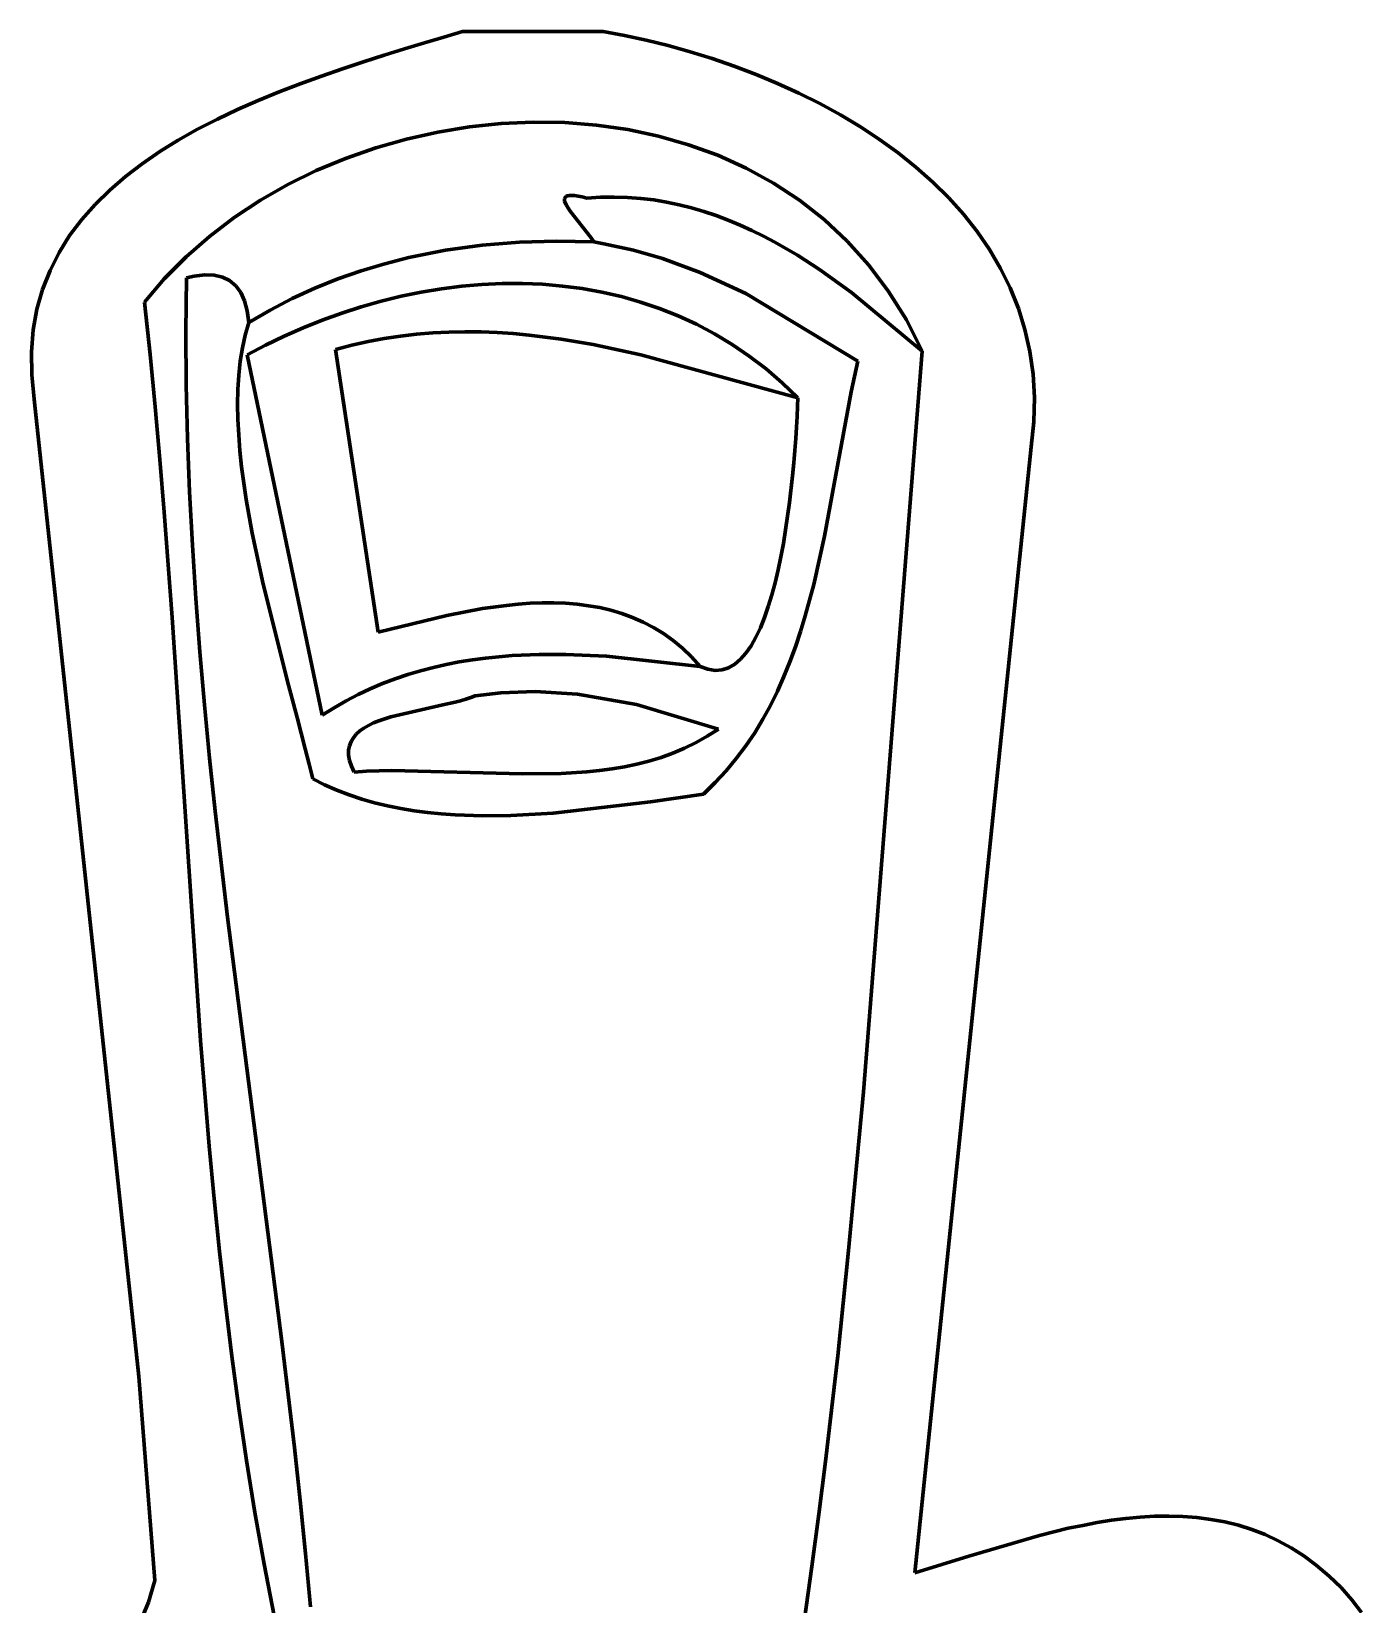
# Model space of a CAD drawing. Header units: millimetres. Extents: x 0 to 2.06, y 0 to 2.74.
# Drawn here: x 0.593 to 1.748, y 1.369 to 2.736 of the extents above; entities that cross this region are included whole.
import ezdxf

# ---------------------------------------------------------------- set-up
doc = ezdxf.new("R2010")
doc.units = ezdxf.units.MM
for name, color, linetype, lineweight in [('color#0c0d00ff', 7, 'CONTINUOUS', 100), ('color#151310ff', 7, 'CONTINUOUS', 100), ('color#87afcaff', 7, 'CONTINUOUS', 100), ('color#eda21bff', 7, 'CONTINUOUS', 100), ('color#f4fbfbff', 7, 'CONTINUOUS', 100), ('color#fcfefdff', 7, 'CONTINUOUS', 100), ('color#fee600ff', 7, 'CONTINUOUS', 100)]:
    doc.layers.add(name, color=color, linetype=linetype, lineweight=lineweight)

msp = doc.modelspace()

# ---------------------------------------------------------------- linework, layer by layer
at = {"layer": 'color#0c0d00ff'}
for p, q in [((0.9204, 2.5396), (0.9521, 2.546)), ((0.9521, 2.546), (0.9841, 2.5504)), ((0.9841, 2.5504), (1.0164, 2.553)), ((1.0164, 2.553), (1.0488, 2.554)), ((1.0488, 2.554), (1.0811, 2.5532)), ((1.0811, 2.5532), (1.0898, 2.5517)), ((1.0898, 2.5517), (1.1155, 2.5461)), ((1.1155, 2.5461), (1.1407, 2.5388)), ((0.8789, 2.5281), (0.8995, 2.5343)), ((0.8995, 2.5343), (0.9204, 2.5396)), ((1.1407, 2.5388), (1.1734, 2.5267)), ((0.8387, 2.513), (0.8586, 2.521)), ((0.8586, 2.521), (0.8789, 2.5281)), ((0.9839, 2.5163), (0.9663, 2.5147)), ((1.0014, 2.5171), (0.9839, 2.5163)), ((1.019, 2.5171), (1.0014, 2.5171)), ((1.0364, 2.5164), (1.019, 2.5171)), ((1.0538, 2.5149), (1.0364, 2.5164)), ((1.1734, 2.5267), (1.2131, 2.5084)), ((0.7999, 2.494), (0.8191, 2.504)), ((0.8191, 2.504), (0.8387, 2.513)), ((0.8964, 2.5018), (0.8791, 2.4969)), ((0.9137, 2.506), (0.8964, 2.5018)), ((0.9312, 2.5096), (0.9137, 2.506)), ((0.9487, 2.5125), (0.9312, 2.5096)), ((0.9663, 2.5147), (0.9487, 2.5125)), ((1.071, 2.5127), (1.0538, 2.5149)), ((1.0881, 2.5096), (1.071, 2.5127)), ((1.105, 2.5057), (1.0881, 2.5096)), ((1.1217, 2.501), (1.105, 2.5057)), ((1.2131, 2.5084), (1.3105, 2.4495)), ((0.7813, 2.4831), (0.7999, 2.494)), ((0.8621, 2.4914), (0.8452, 2.4853)), ((0.8791, 2.4969), (0.8621, 2.4914)), ((1.1382, 2.4954), (1.1217, 2.501)), ((1.1544, 2.4889), (1.1382, 2.4954)), ((1.1704, 2.4816), (1.1544, 2.4889)), ((0.7782, 2.4723), (0.7813, 2.4831)), ((0.8285, 2.4786), (0.812, 2.4714)), ((0.8452, 2.4853), (0.8285, 2.4786)), ((1.186, 2.4733), (1.1704, 2.4816)), ((0.7739, 2.4495), (0.7758, 2.4611)), ((0.7758, 2.4611), (0.7782, 2.4723)), ((0.7958, 2.4636), (0.7799, 2.4552)), ((0.812, 2.4714), (0.7958, 2.4636)), ((1.2013, 2.4641), (1.186, 2.4733)), ((1.2162, 2.454), (1.2013, 2.4641)), ((0.7726, 2.4374), (0.7739, 2.4495)), ((0.7799, 2.4552), (0.8452, 2.1419)), ((1.2307, 2.4429), (1.2162, 2.454)), ((1.3105, 2.4495), (1.3046, 2.4229)), ((0.7719, 2.4249), (0.7726, 2.4374)), ((1.2447, 2.4309), (1.2307, 2.4429)), ((0.7716, 2.4121), (0.7719, 2.4249)), ((1.2583, 2.4178), (1.2447, 2.4309)), ((1.3046, 2.4229), (1.2814, 2.2975)), ((0.7719, 2.399), (0.7716, 2.4121)), ((1.2577, 2.4016), (1.2581, 2.4101)), ((1.2581, 2.4101), (1.2583, 2.4178)), ((0.7726, 2.3855), (0.7719, 2.399)), ((1.2566, 2.3825), (1.2572, 2.3923)), ((1.2572, 2.3923), (1.2577, 2.4016)), ((0.7736, 2.3718), (0.7726, 2.3855)), ((1.2558, 2.3721), (1.2566, 2.3825)), ((0.7751, 2.3579), (0.7736, 2.3718)), ((1.2549, 2.3612), (1.2558, 2.3721)), ((0.777, 2.3437), (0.7751, 2.3579)), ((1.2538, 2.3499), (1.2549, 2.3612)), ((0.7791, 2.3293), (0.777, 2.3437)), ((1.2512, 2.3267), (1.2538, 2.3499)), ((0.7843, 2.3002), (0.7791, 2.3293)), ((1.2459, 2.2912), (1.2512, 2.3267)), ((0.7938, 2.2559), (0.7843, 2.3002)), ((1.2814, 2.2975), (1.2721, 2.2556)), ((1.2437, 2.2796), (1.2459, 2.2912)), ((1.2413, 2.2682), (1.2437, 2.2796)), ((0.8159, 2.168), (0.7938, 2.2559)), ((1.2358, 2.2465), (1.2387, 2.2571)), ((1.2387, 2.2571), (1.2413, 2.2682)), ((1.2327, 2.2363), (1.2358, 2.2465)), ((1.2721, 2.2556), (1.2648, 2.2282)), ((1.2294, 2.2267), (1.2327, 2.2363)), ((1.2219, 2.2096), (1.2258, 2.2178)), ((1.2258, 2.2178), (1.2294, 2.2267)), ((1.2607, 2.2147), (1.2563, 2.2014)), ((1.2648, 2.2282), (1.2607, 2.2147)), ((1.2133, 2.1959), (1.2177, 2.2023)), ((1.2177, 2.2023), (1.2219, 2.2096)), ((1.2563, 2.2014), (1.2515, 2.1883)), ((0.9529, 2.1861), (0.9642, 2.1882)), ((0.9642, 2.1882), (0.9756, 2.1901)), ((0.9756, 2.1901), (0.9871, 2.1916)), ((0.9871, 2.1916), (1.0102, 2.1937)), ((1.0102, 2.1937), (1.0335, 2.1947)), ((1.0335, 2.1947), (1.0569, 2.1948)), ((1.0569, 2.1948), (1.092, 2.1932)), ((1.092, 2.1932), (1.1735, 2.1843)), ((1.2035, 2.1862), (1.2086, 2.1905)), ((1.2086, 2.1905), (1.2133, 2.1959)), ((1.2515, 2.1883), (1.2463, 2.1755)), ((0.9085, 2.1736), (0.9194, 2.1773)), ((0.9194, 2.1773), (0.9305, 2.1806)), ((0.9305, 2.1806), (0.9417, 2.1835)), ((0.9417, 2.1835), (0.9529, 2.1861)), ((1.1735, 2.1843), (1.1802, 2.1818)), ((1.1802, 2.1818), (1.1865, 2.1808)), ((1.1865, 2.1808), (1.1925, 2.1813)), ((1.1925, 2.1813), (1.1982, 2.1831)), ((1.1982, 2.1831), (1.2035, 2.1862)), ((1.2463, 2.1755), (1.2407, 2.1628)), ((0.8233, 2.1398), (0.8159, 2.168)), ((0.8763, 2.1598), (0.8869, 2.1649)), ((0.8869, 2.1649), (0.8976, 2.1694)), ((0.8976, 2.1694), (0.9085, 2.1736)), ((1.0003, 2.1615), (0.9781, 2.1589)), ((1.03, 2.1624), (1.0003, 2.1615)), ((1.067, 2.1601), (1.03, 2.1624)), ((1.1182, 2.1511), (1.067, 2.1601)), ((1.2407, 2.1628), (1.2346, 2.1505)), ((0.8452, 2.1419), (0.8554, 2.1484)), ((0.8554, 2.1484), (0.8658, 2.1543)), ((0.8658, 2.1543), (0.8763, 2.1598)), ((0.9499, 2.1508), (0.9046, 2.1406)), ((0.9605, 2.1532), (0.9499, 2.1508)), ((0.9654, 2.1545), (0.9605, 2.1532)), ((0.97, 2.1558), (0.9654, 2.1545)), ((0.9743, 2.1573), (0.97, 2.1558)), ((0.9781, 2.1589), (0.9743, 2.1573)), ((1.1893, 2.1298), (1.1182, 2.1511)), ((1.2346, 2.1505), (1.228, 2.1384)), ((0.8304, 2.1126), (0.8233, 2.1398)), ((0.8853, 2.133), (0.8813, 2.1307)), ((0.8897, 2.1352), (0.8853, 2.133)), ((0.8944, 2.1371), (0.8897, 2.1352)), ((0.9046, 2.1406), (0.8944, 2.1371)), ((1.228, 2.1384), (1.2209, 2.1267)), ((0.8702, 2.119), (0.8688, 2.1154)), ((0.8722, 2.1223), (0.8702, 2.119)), ((0.8747, 2.1254), (0.8722, 2.1223)), ((0.8778, 2.1282), (0.8747, 2.1254)), ((0.8813, 2.1307), (0.8778, 2.1282)), ((1.1699, 2.1182), (1.1797, 2.1237)), ((1.1797, 2.1237), (1.1893, 2.1298)), ((1.2209, 2.1267), (1.2132, 2.1153)), ((0.8337, 2.0993), (0.8304, 2.1126)), ((0.8688, 2.1154), (0.8681, 2.1115)), ((0.8681, 2.1115), (0.8681, 2.1073)), ((0.8681, 2.1073), (0.8689, 2.1027)), ((1.129, 2.1021), (1.1395, 2.1053)), ((1.1395, 2.1053), (1.1498, 2.109)), ((1.1498, 2.109), (1.1599, 2.1133)), ((1.1599, 2.1133), (1.1699, 2.1182)), ((1.2132, 2.1153), (1.2049, 2.1042)), ((0.8369, 2.0865), (0.8337, 2.0993)), ((0.8689, 2.1027), (0.8705, 2.0977)), ((0.8705, 2.0977), (0.8729, 2.0924)), ((0.8729, 2.0924), (0.8837, 2.0932)), ((0.8837, 2.0932), (0.9057, 2.094)), ((0.9057, 2.094), (1.0188, 2.091)), ((1.0526, 2.0913), (1.0749, 2.0926)), ((1.0749, 2.0926), (1.0859, 2.0938)), ((1.0859, 2.0938), (1.0969, 2.0952)), ((1.0969, 2.0952), (1.1077, 2.0971)), ((1.1077, 2.0971), (1.1184, 2.0993)), ((1.1184, 2.0993), (1.129, 2.1021)), ((1.1961, 2.0935), (1.1865, 2.0833)), ((1.2049, 2.1042), (1.1961, 2.0935)), ((0.8472, 2.0813), (0.8369, 2.0865)), ((0.8577, 2.0767), (0.8472, 2.0813)), ((1.0188, 2.091), (1.0526, 2.0913)), ((1.1865, 2.0833), (1.1763, 2.0734)), ((0.8685, 2.0726), (0.8577, 2.0767)), ((0.8794, 2.069), (0.8685, 2.0726)), ((0.8906, 2.0658), (0.8794, 2.069)), ((0.9019, 2.0631), (0.8906, 2.0658)), ((1.1302, 2.0667), (1.0457, 2.0568)), ((1.1763, 2.0734), (1.1302, 2.0667)), ((0.9133, 2.0608), (0.9019, 2.0631)), ((0.9249, 2.0588), (0.9133, 2.0608)), ((0.9367, 2.0573), (0.9249, 2.0588)), ((0.9485, 2.0561), (0.9367, 2.0573)), ((0.9605, 2.0552), (0.9485, 2.0561)), ((0.9846, 2.0544), (0.9605, 2.0552)), ((1.009, 2.0547), (0.9846, 2.0544)), ((1.0457, 2.0568), (1.009, 2.0547))]:
    msp.add_line(p, q, dxfattribs=at)
at = {"layer": 'color#151310ff'}
for p, q in [((0.9508, 2.7312), (0.967, 2.7361)), ((0.967, 2.7361), (1.0893, 2.7361)), ((1.0893, 2.7361), (1.1078, 2.7326)), ((0.899, 2.7154), (0.9167, 2.7209)), ((0.9167, 2.7209), (0.934, 2.7261)), ((0.934, 2.7261), (0.9508, 2.7312)), ((1.1078, 2.7326), (1.1267, 2.7286)), ((1.1267, 2.7286), (1.1456, 2.7239)), ((1.1456, 2.7239), (1.1647, 2.7185)), ((0.8628, 2.7036), (0.881, 2.7097)), ((0.881, 2.7097), (0.899, 2.7154)), ((1.1647, 2.7185), (1.1839, 2.7126)), ((1.1839, 2.7126), (1.203, 2.706)), ((0.826, 2.6907), (0.8444, 2.6973)), ((0.8444, 2.6973), (0.8628, 2.7036)), ((1.203, 2.706), (1.222, 2.6988)), ((1.222, 2.6988), (1.2408, 2.691)), ((0.7895, 2.6762), (0.8077, 2.6836)), ((0.8077, 2.6836), (0.826, 2.6907)), ((1.2408, 2.691), (1.2593, 2.6825)), ((1.2593, 2.6825), (1.2775, 2.6734)), ((0.754, 2.6599), (0.7716, 2.6683)), ((0.7716, 2.6683), (0.7895, 2.6762)), ((1.2775, 2.6734), (1.2953, 2.6636)), ((0.7368, 2.6511), (0.754, 2.6599)), ((0.973, 2.6532), (0.9455, 2.6487)), ((1.0006, 2.6561), (0.973, 2.6532)), ((1.0283, 2.6573), (1.0006, 2.6561)), ((1.0559, 2.6569), (1.0283, 2.6573)), ((1.0834, 2.6547), (1.0559, 2.6569)), ((1.1105, 2.6508), (1.0834, 2.6547)), ((1.2953, 2.6636), (1.3127, 2.6532)), ((1.3127, 2.6532), (1.3294, 2.6422)), ((0.7041, 2.6318), (0.7201, 2.6417)), ((0.7201, 2.6417), (0.7368, 2.6511)), ((0.9183, 2.6426), (0.8916, 2.635)), ((0.9455, 2.6487), (0.9183, 2.6426)), ((1.1372, 2.6452), (1.1105, 2.6508)), ((1.1633, 2.6377), (1.1372, 2.6452)), ((1.3294, 2.6422), (1.3455, 2.6305)), ((0.6887, 2.6212), (0.7041, 2.6318)), ((0.8654, 2.6258), (0.8399, 2.6152)), ((0.8916, 2.635), (0.8654, 2.6258)), ((1.1887, 2.6285), (1.1633, 2.6377)), ((1.2134, 2.6174), (1.1887, 2.6285)), ((1.3455, 2.6305), (1.361, 2.6182)), ((0.6742, 2.6101), (0.6887, 2.6212)), ((0.8399, 2.6152), (0.8152, 2.603)), ((1.2371, 2.6044), (1.2134, 2.6174)), ((1.361, 2.6182), (1.3756, 2.6052)), ((0.6478, 2.5858), (0.6605, 2.5983)), ((0.6605, 2.5983), (0.6742, 2.6101)), ((0.8152, 2.603), (0.7914, 2.5894)), ((1.2597, 2.5895), (1.2371, 2.6044)), ((1.3756, 2.6052), (1.3894, 2.5915)), ((0.6362, 2.5726), (0.6478, 2.5858)), ((0.7914, 2.5894), (0.7687, 2.5744)), ((1.2812, 2.5726), (1.2597, 2.5895)), ((1.3894, 2.5915), (1.4023, 2.5772)), ((0.6257, 2.5587), (0.6362, 2.5726)), ((0.7687, 2.5744), (0.7471, 2.558)), ((1.3013, 2.5538), (1.2812, 2.5726)), ((1.4023, 2.5772), (1.4141, 2.5622)), ((0.6165, 2.5439), (0.6257, 2.5587)), ((0.7471, 2.558), (0.7268, 2.5403)), ((1.4141, 2.5622), (1.4249, 2.5465)), ((0.6087, 2.5284), (0.6165, 2.5439)), ((1.32, 2.5331), (1.3013, 2.5538)), ((1.4249, 2.5465), (1.4345, 2.5302)), ((0.7268, 2.5403), (0.7079, 2.5212)), ((1.3372, 2.5102), (1.32, 2.5331)), ((1.4345, 2.5302), (1.4429, 2.5132)), ((0.6022, 2.512), (0.6087, 2.5284)), ((0.7079, 2.5212), (0.6906, 2.5009)), ((0.5973, 2.4948), (0.6022, 2.512)), ((1.3527, 2.4854), (1.3372, 2.5102)), ((1.4429, 2.5132), (1.45, 2.4955)), ((0.5941, 2.4767), (0.5973, 2.4948)), ((0.6906, 2.5009), (0.6955, 2.4554)), ((1.45, 2.4955), (1.4557, 2.4772)), ((0.5925, 2.4576), (0.5941, 2.4767)), ((1.3665, 2.4584), (1.3527, 2.4854)), ((1.4557, 2.4772), (1.46, 2.4581)), ((0.5928, 2.4376), (0.5925, 2.4576)), ((0.6955, 2.4554), (0.7, 2.4099)), ((1.3153, 1.8146), (1.3665, 2.4584)), ((1.46, 2.4581), (1.4628, 2.4384)), ((0.5949, 2.4165), (0.5928, 2.4376)), ((1.4628, 2.4384), (1.4639, 2.418)), ((0.6859, 1.5671), (0.5949, 2.4165)), ((0.7, 2.4099), (0.7041, 2.3642)), ((1.4639, 2.418), (1.4634, 2.3969)), ((1.4634, 2.3969), (1.4611, 2.3751)), ((1.4611, 2.3751), (1.3599, 1.3965)), ((0.7041, 2.3642), (0.7079, 2.3185)), ((0.7079, 2.3185), (0.7148, 2.2269)), ((0.7148, 2.2269), (0.7395, 1.8592)), ((0.7395, 1.8592), (0.747, 1.7675)), ((1.3025, 1.6768), (1.3153, 1.8146)), ((0.747, 1.7675), (0.7513, 1.7217)), ((0.7513, 1.7217), (0.7559, 1.676)), ((0.7559, 1.676), (0.761, 1.6304)), ((1.293, 1.5851), (1.3025, 1.6768)), ((0.761, 1.6304), (0.7665, 1.5849)), ((0.7665, 1.5849), (0.7726, 1.5396)), ((1.2824, 1.4935), (1.293, 1.5851)), ((0.6997, 1.3899), (0.6859, 1.5671)), ((0.7726, 1.5396), (0.7793, 1.4943)), ((0.7793, 1.4943), (0.7866, 1.4492)), ((1.2767, 1.4477), (1.2824, 1.4935)), ((0.7866, 1.4492), (0.7946, 1.4042)), ((1.2706, 1.402), (1.2767, 1.4477)), ((1.4933, 1.4353), (1.5059, 1.4379)), ((1.5059, 1.4379), (1.5184, 1.4403)), ((1.5184, 1.4403), (1.5309, 1.4423)), ((1.5309, 1.4423), (1.5434, 1.4439)), ((1.5434, 1.4439), (1.5559, 1.4451)), ((1.5559, 1.4451), (1.5683, 1.4458)), ((1.5683, 1.4458), (1.5807, 1.446)), ((1.5807, 1.446), (1.5929, 1.4456)), ((1.5929, 1.4456), (1.6051, 1.4447)), ((1.6051, 1.4447), (1.6172, 1.4431)), ((1.6172, 1.4431), (1.6292, 1.4409)), ((1.6292, 1.4409), (1.6411, 1.438)), ((1.6411, 1.438), (1.6528, 1.4343)), ((1.407, 1.4111), (1.4684, 1.4291)), ((1.4684, 1.4291), (1.4933, 1.4353)), ((1.6528, 1.4343), (1.6644, 1.4298)), ((1.6644, 1.4298), (1.6757, 1.4245)), ((1.6757, 1.4245), (1.6869, 1.4184)), ((1.3599, 1.3965), (1.407, 1.4111)), ((1.6869, 1.4184), (1.698, 1.4113)), ((1.698, 1.4113), (1.7087, 1.4033)), ((0.7946, 1.4042), (0.8034, 1.3594)), ((1.2642, 1.3564), (1.2706, 1.402)), ((1.7087, 1.4033), (1.7201, 1.3938)), ((0.6943, 1.3711), (0.6997, 1.3899)), ((1.7201, 1.3938), (1.7303, 1.3838)), ((1.7303, 1.3838), (1.7397, 1.3732)), ((0.6873, 1.3542), (0.6943, 1.3711)), ((1.7397, 1.3732), (1.7481, 1.3622))]:
    msp.add_line(p, q, dxfattribs=at)
at = {"layer": 'color#87afcaff'}
for p, q in [((0.9663, 2.5147), (0.9839, 2.5163)), ((0.9839, 2.5163), (1.0014, 2.5171)), ((1.0014, 2.5171), (1.019, 2.5171)), ((1.019, 2.5171), (1.0364, 2.5164)), ((1.0364, 2.5164), (1.0538, 2.5149)), ((0.8791, 2.4969), (0.8964, 2.5018)), ((0.8964, 2.5018), (0.9137, 2.506)), ((0.9137, 2.506), (0.9312, 2.5096)), ((0.9312, 2.5096), (0.9487, 2.5125)), ((0.9487, 2.5125), (0.9663, 2.5147)), ((1.0538, 2.5149), (1.071, 2.5127)), ((1.071, 2.5127), (1.0881, 2.5096)), ((1.0881, 2.5096), (1.105, 2.5057)), ((1.105, 2.5057), (1.1217, 2.501)), ((0.8452, 2.4853), (0.8621, 2.4914)), ((0.8621, 2.4914), (0.8791, 2.4969)), ((1.1217, 2.501), (1.1382, 2.4954)), ((1.1382, 2.4954), (1.1544, 2.4889)), ((1.1544, 2.4889), (1.1704, 2.4816)), ((0.812, 2.4714), (0.8285, 2.4786)), ((0.8285, 2.4786), (0.8452, 2.4853)), ((0.9551, 2.4749), (0.9411, 2.4742)), ((0.9691, 2.4752), (0.9551, 2.4749)), ((0.9831, 2.475), (0.9691, 2.4752)), ((0.997, 2.4745), (0.9831, 2.475)), ((1.011, 2.4735), (0.997, 2.4745)), ((1.1704, 2.4816), (1.186, 2.4733)), ((0.7799, 2.4552), (0.7958, 2.4636)), ((0.7958, 2.4636), (0.812, 2.4714)), ((0.8709, 2.4634), (0.8568, 2.4596)), ((0.8849, 2.4666), (0.8709, 2.4634)), ((0.899, 2.4693), (0.8849, 2.4666)), ((0.913, 2.4714), (0.899, 2.4693)), ((0.9271, 2.4731), (0.913, 2.4714)), ((0.9411, 2.4742), (0.9271, 2.4731)), ((1.0249, 2.4722), (1.011, 2.4735)), ((1.0527, 2.4687), (1.0249, 2.4722)), ((1.0805, 2.464), (1.0527, 2.4687)), ((1.1219, 2.4552), (1.0805, 2.464)), ((1.186, 2.4733), (1.2013, 2.4641)), ((1.2013, 2.4641), (1.2162, 2.454)), ((0.8452, 2.1419), (0.7799, 2.4552)), ((0.8568, 2.4596), (0.8936, 2.214)), ((1.2583, 2.4178), (1.1219, 2.4552)), ((1.2162, 2.454), (1.2307, 2.4429)), ((1.2307, 2.4429), (1.2447, 2.4309)), ((1.2447, 2.4309), (1.2583, 2.4178)), ((0.8936, 2.214), (0.9533, 2.2286)), ((0.9533, 2.2286), (0.9843, 2.2346)), ((0.9843, 2.2346), (1.0051, 2.2374)), ((1.0051, 2.2374), (1.0155, 2.2385)), ((1.0155, 2.2385), (1.0258, 2.2392)), ((1.0258, 2.2392), (1.0361, 2.2396)), ((1.0361, 2.2396), (1.0464, 2.2396)), ((1.0464, 2.2396), (1.0565, 2.2392)), ((1.0565, 2.2392), (1.0666, 2.2384)), ((1.0666, 2.2384), (1.0765, 2.2371)), ((1.0765, 2.2371), (1.0864, 2.2354)), ((1.0864, 2.2354), (1.096, 2.2331)), ((1.096, 2.2331), (1.1055, 2.2303)), ((1.1055, 2.2303), (1.1148, 2.2268)), ((1.1148, 2.2268), (1.124, 2.2228)), ((1.124, 2.2228), (1.1329, 2.2182)), ((1.1329, 2.2182), (1.1415, 2.2128)), ((1.1415, 2.2128), (1.1499, 2.2068)), ((1.1499, 2.2068), (1.1581, 2.2001)), ((0.9642, 2.1882), (0.9529, 2.1861)), ((0.9756, 2.1901), (0.9642, 2.1882)), ((0.9871, 2.1916), (0.9756, 2.1901)), ((1.0102, 2.1937), (0.9871, 2.1916)), ((1.0335, 2.1947), (1.0102, 2.1937)), ((1.0569, 2.1948), (1.0335, 2.1947)), ((1.092, 2.1932), (1.0569, 2.1948)), ((1.1735, 2.1843), (1.092, 2.1932)), ((1.1581, 2.2001), (1.166, 2.1926)), ((1.166, 2.1926), (1.1735, 2.1843)), ((0.9194, 2.1773), (0.9085, 2.1736)), ((0.9305, 2.1806), (0.9194, 2.1773)), ((0.9417, 2.1835), (0.9305, 2.1806)), ((0.9529, 2.1861), (0.9417, 2.1835)), ((0.8869, 2.1649), (0.8763, 2.1598)), ((0.8976, 2.1694), (0.8869, 2.1649)), ((0.9085, 2.1736), (0.8976, 2.1694)), ((0.8554, 2.1484), (0.8452, 2.1419)), ((0.8658, 2.1543), (0.8554, 2.1484)), ((0.8763, 2.1598), (0.8658, 2.1543))]:
    msp.add_line(p, q, dxfattribs=at)
at = {"layer": 'color#eda21bff'}
for p, q in [((0.9455, 2.6487), (0.973, 2.6532)), ((0.973, 2.6532), (1.0006, 2.6561)), ((1.0006, 2.6561), (1.0283, 2.6573)), ((1.0283, 2.6573), (1.0559, 2.6569)), ((1.0559, 2.6569), (1.0834, 2.6547)), ((1.0834, 2.6547), (1.1105, 2.6508)), ((0.8916, 2.635), (0.9183, 2.6426)), ((0.9183, 2.6426), (0.9455, 2.6487)), ((1.1105, 2.6508), (1.1372, 2.6452)), ((1.1372, 2.6452), (1.1633, 2.6377)), ((0.8399, 2.6152), (0.8654, 2.6258)), ((0.8654, 2.6258), (0.8916, 2.635)), ((1.1633, 2.6377), (1.1887, 2.6285)), ((1.1887, 2.6285), (1.2134, 2.6174)), ((0.8152, 2.603), (0.8399, 2.6152)), ((1.2134, 2.6174), (1.2371, 2.6044)), ((0.7914, 2.5894), (0.8152, 2.603)), ((1.2371, 2.6044), (1.2597, 2.5895)), ((0.7687, 2.5744), (0.7914, 2.5894)), ((1.0556, 2.5909), (1.0555, 2.5898)), ((1.0555, 2.5898), (1.0557, 2.5885)), ((1.0561, 2.5919), (1.0556, 2.5909)), ((1.0557, 2.5885), (1.057, 2.5854)), ((1.0569, 2.5927), (1.0561, 2.5919)), ((1.0581, 2.5932), (1.0569, 2.5927)), ((1.057, 2.5854), (1.0605, 2.5799)), ((1.0597, 2.5935), (1.0581, 2.5932)), ((1.0618, 2.5936), (1.0597, 2.5935)), ((1.0643, 2.5935), (1.0618, 2.5936)), ((1.0674, 2.593), (1.0643, 2.5935)), ((1.071, 2.5923), (1.0674, 2.593)), ((1.0751, 2.5912), (1.071, 2.5923)), ((1.087, 2.592), (1.0751, 2.5912)), ((1.0988, 2.5922), (1.087, 2.592)), ((1.1103, 2.5919), (1.0988, 2.5922)), ((1.1218, 2.591), (1.1103, 2.5919)), ((1.1331, 2.5897), (1.1218, 2.591)), ((1.1442, 2.5878), (1.1331, 2.5897)), ((1.1552, 2.5855), (1.1442, 2.5878)), ((1.1661, 2.5828), (1.1552, 2.5855)), ((1.2597, 2.5895), (1.2812, 2.5726)), ((0.7471, 2.558), (0.7687, 2.5744)), ((1.0605, 2.5799), (1.0788, 2.5569)), ((1.1768, 2.5796), (1.1661, 2.5828)), ((1.1874, 2.5761), (1.1768, 2.5796)), ((1.1979, 2.5721), (1.1874, 2.5761)), ((1.2082, 2.5678), (1.1979, 2.5721)), ((1.2812, 2.5726), (1.3013, 2.5538)), ((0.7268, 2.5403), (0.7471, 2.558)), ((1.0788, 2.5569), (1.0811, 2.5532)), ((1.2184, 2.5632), (1.2082, 2.5678)), ((1.2285, 2.5582), (1.2184, 2.5632)), ((1.2385, 2.553), (1.2285, 2.5582)), ((0.9521, 2.546), (0.9204, 2.5396)), ((0.9841, 2.5504), (0.9521, 2.546)), ((1.0164, 2.553), (0.9841, 2.5504)), ((1.0488, 2.554), (1.0164, 2.553)), ((1.0811, 2.5532), (1.0488, 2.554)), ((1.258, 2.5416), (1.2385, 2.553)), ((1.3013, 2.5538), (1.32, 2.5331)), ((0.7079, 2.5212), (0.7268, 2.5403)), ((0.8995, 2.5343), (0.8789, 2.5281)), ((0.9204, 2.5396), (0.8995, 2.5343)), ((1.2772, 2.5292), (1.258, 2.5416)), ((1.305, 2.5092), (1.2772, 2.5292)), ((1.32, 2.5331), (1.3372, 2.5102)), ((0.6906, 2.5009), (0.7079, 2.5212)), ((0.7272, 2.5219), (0.7267, 2.4753)), ((0.7339, 2.5234), (0.7272, 2.5219)), ((0.7431, 2.5246), (0.7339, 2.5234)), ((0.7513, 2.5243), (0.7431, 2.5246)), ((0.7585, 2.5226), (0.7513, 2.5243)), ((0.7647, 2.5196), (0.7585, 2.5226)), ((0.77, 2.5151), (0.7647, 2.5196)), ((0.8586, 2.521), (0.8387, 2.513)), ((0.8789, 2.5281), (0.8586, 2.521)), ((0.7743, 2.5092), (0.77, 2.5151)), ((0.7776, 2.5019), (0.7743, 2.5092)), ((0.7799, 2.4932), (0.7776, 2.5019)), ((0.8191, 2.504), (0.7999, 2.494)), ((0.8387, 2.513), (0.8191, 2.504)), ((1.3665, 2.4584), (1.305, 2.5092)), ((1.3372, 2.5102), (1.3527, 2.4854)), ((0.6955, 2.4554), (0.6906, 2.5009)), ((0.7813, 2.4831), (0.7799, 2.4932)), ((0.7999, 2.494), (0.7813, 2.4831)), ((0.7267, 2.4753), (0.727, 2.4288)), ((1.3527, 2.4854), (1.3665, 2.4584)), ((0.7, 2.4099), (0.6955, 2.4554)), ((0.727, 2.4288), (0.7281, 2.3823)), ((0.7041, 2.3642), (0.7, 2.4099)), ((0.7281, 2.3823), (0.7299, 2.3359)), ((0.7079, 2.3185), (0.7041, 2.3642)), ((0.7299, 2.3359), (0.7323, 2.2896)), ((0.7148, 2.2269), (0.7079, 2.3185)), ((0.7323, 2.2896), (0.7353, 2.2433)), ((0.7353, 2.2433), (0.7388, 2.197)), ((0.7395, 1.8592), (0.7148, 2.2269)), ((0.7388, 2.197), (0.7429, 2.1508)), ((0.7429, 2.1508), (0.7473, 2.1046)), ((0.7473, 2.1046), (0.7522, 2.0585)), ((0.7522, 2.0585), (0.7628, 1.9663)), ((0.7628, 1.9663), (0.8101, 1.5978)), ((0.747, 1.7675), (0.7395, 1.8592)), ((0.7513, 1.7217), (0.747, 1.7675)), ((0.7559, 1.676), (0.7513, 1.7217)), ((0.761, 1.6304), (0.7559, 1.676)), ((0.7665, 1.5849), (0.761, 1.6304)), ((0.8101, 1.5978), (0.821, 1.5056)), ((0.7726, 1.5396), (0.7665, 1.5849)), ((0.7793, 1.4943), (0.7726, 1.5396)), ((0.821, 1.5056), (0.826, 1.4594)), ((0.7866, 1.4492), (0.7793, 1.4943)), ((0.7946, 1.4042), (0.7866, 1.4492)), ((0.826, 1.4594), (0.8307, 1.4133)), ((0.8307, 1.4133), (0.8349, 1.3671)), ((0.8034, 1.3594), (0.7946, 1.4042))]:
    msp.add_line(p, q, dxfattribs=at)
at = {"layer": 'color#f4fbfbff'}
for p, q in [((0.9781, 2.1589), (1.0003, 2.1615)), ((1.0003, 2.1615), (1.03, 2.1624)), ((1.03, 2.1624), (1.067, 2.1601)), ((1.067, 2.1601), (1.1182, 2.1511)), ((0.9046, 2.1406), (0.9499, 2.1508)), ((0.9499, 2.1508), (0.9605, 2.1532)), ((0.9605, 2.1532), (0.9654, 2.1545)), ((0.9654, 2.1545), (0.97, 2.1558)), ((0.97, 2.1558), (0.9743, 2.1573)), ((0.9743, 2.1573), (0.9781, 2.1589)), ((1.1182, 2.1511), (1.1893, 2.1298)), ((0.8813, 2.1307), (0.8853, 2.133)), ((0.8853, 2.133), (0.8897, 2.1352)), ((0.8897, 2.1352), (0.8944, 2.1371)), ((0.8944, 2.1371), (0.9046, 2.1406)), ((0.8688, 2.1154), (0.8702, 2.119)), ((0.8702, 2.119), (0.8722, 2.1223)), ((0.8722, 2.1223), (0.8747, 2.1254)), ((0.8747, 2.1254), (0.8778, 2.1282)), ((0.8778, 2.1282), (0.8813, 2.1307)), ((1.1797, 2.1237), (1.1699, 2.1182)), ((1.1893, 2.1298), (1.1797, 2.1237)), ((0.8681, 2.1115), (0.8688, 2.1154)), ((0.8681, 2.1073), (0.8681, 2.1115)), ((0.8689, 2.1027), (0.8681, 2.1073)), ((1.1395, 2.1053), (1.129, 2.1021)), ((1.1498, 2.109), (1.1395, 2.1053)), ((1.1599, 2.1133), (1.1498, 2.109)), ((1.1699, 2.1182), (1.1599, 2.1133)), ((0.8705, 2.0977), (0.8689, 2.1027)), ((0.8729, 2.0924), (0.8705, 2.0977)), ((0.8837, 2.0932), (0.8729, 2.0924)), ((0.9057, 2.094), (0.8837, 2.0932)), ((1.0188, 2.091), (0.9057, 2.094)), ((1.0749, 2.0926), (1.0526, 2.0913)), ((1.0859, 2.0938), (1.0749, 2.0926)), ((1.0969, 2.0952), (1.0859, 2.0938)), ((1.1077, 2.0971), (1.0969, 2.0952)), ((1.1184, 2.0993), (1.1077, 2.0971)), ((1.129, 2.1021), (1.1184, 2.0993)), ((1.0526, 2.0913), (1.0188, 2.091))]:
    msp.add_line(p, q, dxfattribs=at)
at = {"layer": 'color#fcfefdff'}
for p, q in [((0.9411, 2.4742), (0.9551, 2.4749)), ((0.9551, 2.4749), (0.9691, 2.4752)), ((0.9691, 2.4752), (0.9831, 2.475)), ((0.9831, 2.475), (0.997, 2.4745)), ((0.997, 2.4745), (1.011, 2.4735)), ((0.8568, 2.4596), (0.8709, 2.4634)), ((0.8709, 2.4634), (0.8849, 2.4666)), ((0.8849, 2.4666), (0.899, 2.4693)), ((0.899, 2.4693), (0.913, 2.4714)), ((0.913, 2.4714), (0.9271, 2.4731)), ((0.9271, 2.4731), (0.9411, 2.4742)), ((1.011, 2.4735), (1.0249, 2.4722)), ((1.0249, 2.4722), (1.0527, 2.4687)), ((1.0527, 2.4687), (1.0805, 2.464)), ((1.0805, 2.464), (1.1219, 2.4552)), ((0.8936, 2.214), (0.8568, 2.4596)), ((1.1219, 2.4552), (1.2583, 2.4178)), ((1.2581, 2.4101), (1.2577, 2.4016)), ((1.2583, 2.4178), (1.2581, 2.4101)), ((1.2572, 2.3923), (1.2566, 2.3825)), ((1.2577, 2.4016), (1.2572, 2.3923)), ((1.2566, 2.3825), (1.2558, 2.3721)), ((1.2558, 2.3721), (1.2549, 2.3612)), ((1.2549, 2.3612), (1.2538, 2.3499)), ((1.2538, 2.3499), (1.2512, 2.3267)), ((1.2512, 2.3267), (1.2459, 2.2912)), ((1.2459, 2.2912), (1.2437, 2.2796)), ((1.2437, 2.2796), (1.2413, 2.2682)), ((1.2387, 2.2571), (1.2358, 2.2465)), ((1.2413, 2.2682), (1.2387, 2.2571)), ((1.2358, 2.2465), (1.2327, 2.2363)), ((0.9533, 2.2286), (0.8936, 2.214)), ((0.9843, 2.2346), (0.9533, 2.2286)), ((1.0051, 2.2374), (0.9843, 2.2346)), ((1.0155, 2.2385), (1.0051, 2.2374)), ((1.0258, 2.2392), (1.0155, 2.2385)), ((1.0361, 2.2396), (1.0258, 2.2392)), ((1.0464, 2.2396), (1.0361, 2.2396)), ((1.0565, 2.2392), (1.0464, 2.2396)), ((1.0666, 2.2384), (1.0565, 2.2392)), ((1.0765, 2.2371), (1.0666, 2.2384)), ((1.0864, 2.2354), (1.0765, 2.2371)), ((1.096, 2.2331), (1.0864, 2.2354)), ((1.1055, 2.2303), (1.096, 2.2331)), ((1.1148, 2.2268), (1.1055, 2.2303)), ((1.2327, 2.2363), (1.2294, 2.2267)), ((1.124, 2.2228), (1.1148, 2.2268)), ((1.1329, 2.2182), (1.124, 2.2228)), ((1.1415, 2.2128), (1.1329, 2.2182)), ((1.2258, 2.2178), (1.2219, 2.2096)), ((1.2294, 2.2267), (1.2258, 2.2178)), ((1.1499, 2.2068), (1.1415, 2.2128)), ((1.1581, 2.2001), (1.1499, 2.2068)), ((1.2177, 2.2023), (1.2133, 2.1959)), ((1.2219, 2.2096), (1.2177, 2.2023)), ((1.166, 2.1926), (1.1581, 2.2001)), ((1.1735, 2.1843), (1.166, 2.1926)), ((1.2086, 2.1905), (1.2035, 2.1862)), ((1.2133, 2.1959), (1.2086, 2.1905)), ((1.1802, 2.1818), (1.1735, 2.1843)), ((1.1865, 2.1808), (1.1802, 2.1818)), ((1.1925, 2.1813), (1.1865, 2.1808)), ((1.1982, 2.1831), (1.1925, 2.1813)), ((1.2035, 2.1862), (1.1982, 2.1831))]:
    msp.add_line(p, q, dxfattribs=at)
at = {"layer": 'color#fee600ff'}
for p, q in [((1.0555, 2.5898), (1.0556, 2.5909)), ((1.0557, 2.5885), (1.0555, 2.5898)), ((1.0556, 2.5909), (1.0561, 2.5919)), ((1.057, 2.5854), (1.0557, 2.5885)), ((1.0561, 2.5919), (1.0569, 2.5927)), ((1.0569, 2.5927), (1.0581, 2.5932)), ((1.0605, 2.5799), (1.057, 2.5854)), ((1.0581, 2.5932), (1.0597, 2.5935)), ((1.0597, 2.5935), (1.0618, 2.5936)), ((1.0618, 2.5936), (1.0643, 2.5935)), ((1.0643, 2.5935), (1.0674, 2.593)), ((1.0674, 2.593), (1.071, 2.5923)), ((1.071, 2.5923), (1.0751, 2.5912)), ((1.0751, 2.5912), (1.087, 2.592)), ((1.087, 2.592), (1.0988, 2.5922)), ((1.0988, 2.5922), (1.1103, 2.5919)), ((1.1103, 2.5919), (1.1218, 2.591)), ((1.1218, 2.591), (1.1331, 2.5897)), ((1.1331, 2.5897), (1.1442, 2.5878)), ((1.1442, 2.5878), (1.1552, 2.5855)), ((1.1552, 2.5855), (1.1661, 2.5828)), ((1.0788, 2.5569), (1.0605, 2.5799)), ((1.1661, 2.5828), (1.1768, 2.5796)), ((1.1768, 2.5796), (1.1874, 2.5761)), ((1.1874, 2.5761), (1.1979, 2.5721)), ((1.1979, 2.5721), (1.2082, 2.5678)), ((1.0811, 2.5532), (1.0788, 2.5569)), ((1.2082, 2.5678), (1.2184, 2.5632)), ((1.2184, 2.5632), (1.2285, 2.5582)), ((1.2285, 2.5582), (1.2385, 2.553)), ((1.0898, 2.5517), (1.0811, 2.5532)), ((1.1155, 2.5461), (1.0898, 2.5517)), ((1.1407, 2.5388), (1.1155, 2.5461)), ((1.2385, 2.553), (1.258, 2.5416)), ((1.1734, 2.5267), (1.1407, 2.5388)), ((1.258, 2.5416), (1.2772, 2.5292)), ((1.2772, 2.5292), (1.305, 2.5092)), ((0.7267, 2.4753), (0.7272, 2.5219)), ((0.7272, 2.5219), (0.7339, 2.5234)), ((0.7339, 2.5234), (0.7431, 2.5246)), ((0.7431, 2.5246), (0.7513, 2.5243)), ((0.7513, 2.5243), (0.7585, 2.5226)), ((0.7585, 2.5226), (0.7647, 2.5196)), ((0.7647, 2.5196), (0.77, 2.5151)), ((1.2131, 2.5084), (1.1734, 2.5267)), ((0.77, 2.5151), (0.7743, 2.5092)), ((0.7743, 2.5092), (0.7776, 2.5019)), ((0.7776, 2.5019), (0.7799, 2.4932)), ((1.3105, 2.4495), (1.2131, 2.5084)), ((1.305, 2.5092), (1.3665, 2.4584)), ((0.7799, 2.4932), (0.7813, 2.4831)), ((0.727, 2.4288), (0.7267, 2.4753)), ((0.7813, 2.4831), (0.7782, 2.4723)), ((0.7758, 2.4611), (0.7739, 2.4495)), ((0.7782, 2.4723), (0.7758, 2.4611)), ((0.7739, 2.4495), (0.7726, 2.4374)), ((1.3046, 2.4229), (1.3105, 2.4495)), ((1.3665, 2.4584), (1.3153, 1.8146)), ((0.7726, 2.4374), (0.7719, 2.4249)), ((0.7281, 2.3823), (0.727, 2.4288)), ((0.7719, 2.4249), (0.7716, 2.4121)), ((1.2814, 2.2975), (1.3046, 2.4229)), ((0.7716, 2.4121), (0.7719, 2.399)), ((0.7719, 2.399), (0.7726, 2.3855)), ((0.7299, 2.3359), (0.7281, 2.3823)), ((0.7726, 2.3855), (0.7736, 2.3718)), ((0.7736, 2.3718), (0.7751, 2.3579)), ((0.7751, 2.3579), (0.777, 2.3437)), ((0.777, 2.3437), (0.7791, 2.3293)), ((0.7323, 2.2896), (0.7299, 2.3359)), ((0.7791, 2.3293), (0.7843, 2.3002)), ((0.7843, 2.3002), (0.7938, 2.2559)), ((1.2721, 2.2556), (1.2814, 2.2975)), ((0.7353, 2.2433), (0.7323, 2.2896)), ((0.7938, 2.2559), (0.8159, 2.168)), ((0.7388, 2.197), (0.7353, 2.2433)), ((1.2648, 2.2282), (1.2721, 2.2556)), ((1.2563, 2.2014), (1.2607, 2.2147)), ((1.2607, 2.2147), (1.2648, 2.2282)), ((1.2515, 2.1883), (1.2563, 2.2014)), ((0.7429, 2.1508), (0.7388, 2.197)), ((1.2463, 2.1755), (1.2515, 2.1883)), ((1.2407, 2.1628), (1.2463, 2.1755)), ((0.8159, 2.168), (0.8233, 2.1398)), ((1.2346, 2.1505), (1.2407, 2.1628)), ((0.7473, 2.1046), (0.7429, 2.1508)), ((1.228, 2.1384), (1.2346, 2.1505)), ((0.8233, 2.1398), (0.8304, 2.1126)), ((1.2209, 2.1267), (1.228, 2.1384)), ((1.2132, 2.1153), (1.2209, 2.1267)), ((0.8304, 2.1126), (0.8337, 2.0993)), ((1.2049, 2.1042), (1.2132, 2.1153)), ((0.7522, 2.0585), (0.7473, 2.1046)), ((0.8337, 2.0993), (0.8369, 2.0865)), ((1.1865, 2.0833), (1.1961, 2.0935)), ((1.1961, 2.0935), (1.2049, 2.1042)), ((0.8369, 2.0865), (0.8472, 2.0813)), ((0.8472, 2.0813), (0.8577, 2.0767)), ((1.1763, 2.0734), (1.1865, 2.0833)), ((0.8577, 2.0767), (0.8685, 2.0726)), ((0.8685, 2.0726), (0.8794, 2.069)), ((0.8794, 2.069), (0.8906, 2.0658)), ((0.8906, 2.0658), (0.9019, 2.0631)), ((1.0457, 2.0568), (1.1302, 2.0667)), ((1.1302, 2.0667), (1.1763, 2.0734)), ((0.7628, 1.9663), (0.7522, 2.0585)), ((0.9019, 2.0631), (0.9133, 2.0608)), ((0.9133, 2.0608), (0.9249, 2.0588)), ((0.9249, 2.0588), (0.9367, 2.0573)), ((0.9367, 2.0573), (0.9485, 2.0561)), ((0.9485, 2.0561), (0.9605, 2.0552)), ((0.9605, 2.0552), (0.9846, 2.0544)), ((0.9846, 2.0544), (1.009, 2.0547)), ((1.009, 2.0547), (1.0457, 2.0568)), ((0.8101, 1.5978), (0.7628, 1.9663)), ((1.3153, 1.8146), (1.3025, 1.6768)), ((1.3025, 1.6768), (1.293, 1.5851)), ((0.821, 1.5056), (0.8101, 1.5978)), ((1.293, 1.5851), (1.2824, 1.4935)), ((0.826, 1.4594), (0.821, 1.5056)), ((1.2824, 1.4935), (1.2767, 1.4477)), ((0.8307, 1.4133), (0.826, 1.4594)), ((1.2767, 1.4477), (1.2706, 1.402)), ((0.8349, 1.3671), (0.8307, 1.4133)), ((1.2706, 1.402), (1.2642, 1.3564))]:
    msp.add_line(p, q, dxfattribs=at)

doc.saveas('drawing.dxf')
